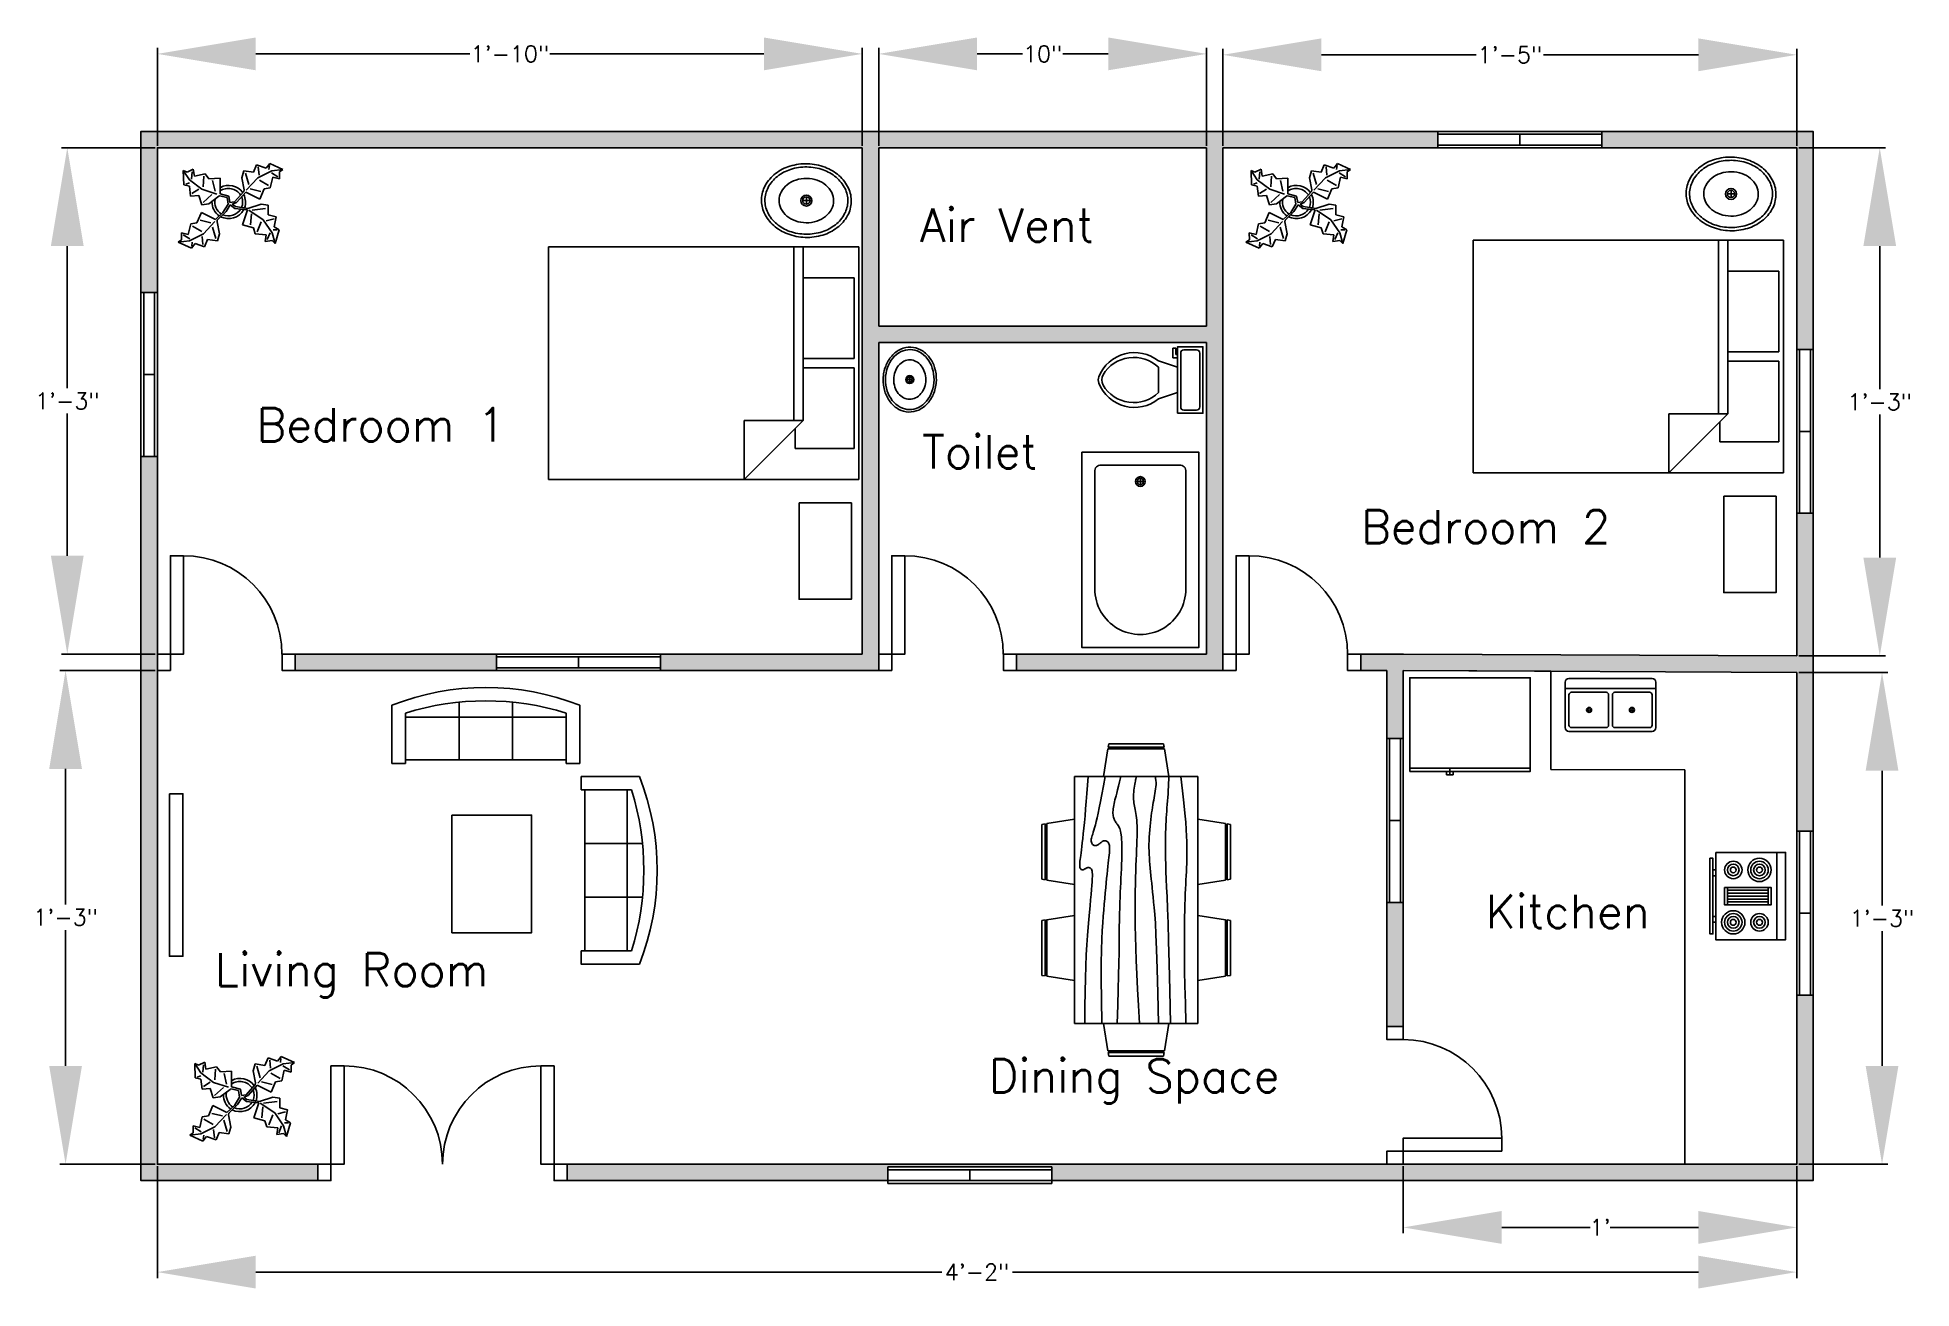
# Model space of a CAD drawing. Header units: inches. Extents: x 33.6 to 90.7, y 39.9 to 78.
import ezdxf

# ---------------------------------------------------------------- set-up
doc = ezdxf.new("R2010")
doc.units = ezdxf.units.IN
doc.header["$MEASUREMENT"] = 0
for name, color, linetype in [('Blocks', 4, 'Continuous'), ('Dim', 11, 'Continuous'), ('Door', 6, 'Continuous'), ('Hatches', 3, 'Continuous'), ('Text', 2, 'Continuous'), ('Window', 40, 'Continuous')]:
    doc.layers.add(name, color=color, linetype=linetype)
doc.styles.get("Standard").update_dxf_attribs({"font": 'simplex.shx'})
doc.dimstyles.get("Standard").update_dxf_attribs({"dimtxt": 0.5, "dimasz": 3, "dimexe": 0.18, "dimexo": 0.0625, "dimgap": 0.09, "dimtad": 0, "dimtih": 1, "dimtoh": 1, "dimdec": 0, "dimzin": 0, "dimdsep": 46, "dimlunit": 4, "dimtxsty": 'Standard', "dimcen": 0.09, "dimadec": 0, "dimazin": 0, "dimtfac": 1, "dimtdec": 0, "dimtofl": 0, "dimtmove": 0, "dimatfit": 3, "dimfxl": 1, "dimtolj": 1, "dimtzin": 0, "dimarcsym": 0})

# ---------------------------------------------------------------- blocks, each defined once
blk = doc.blocks.new('Door2')
at = {"layer": 'Door'}
for points in [[(-6.804, 3.5), (-7.204, 3.5), (-7.204, 0.5), (-6.804, 0.5)], [(-0.8, 3.5), (-0.4, 3.5), (-0.4, 0.5), (-0.8, 0.5)], [(-7.204, 0.5), (-7.604, 0.5), (-7.604, 0), (-7.204, 0)], [(-0.4, 0.5), (0, 0.5), (0, 0), (-0.4, 0)]]:
    blk.add_lwpolyline(points, close=True, dxfattribs=at)
for centre, start, end in [((-6.804, 0.5), 0, 90), ((-0.8, 0.5), 90, 180)]:
    blk.add_arc(centre, 3, start, end, dxfattribs=at)
blk = doc.blocks.new('Door1')
at = {"layer": 'Door'}
for points in [[(-0.8, 3.5), (-0.4, 3.5), (-0.4, 0.5), (-0.8, 0.5)], [(-4.202, 0.5), (-3.802, 0.5), (-3.802, 0), (-4.202, 0)], [(-0.4, 0.5), (0, 0.5), (0, 0), (-0.4, 0)]]:
    blk.add_lwpolyline(points, close=True, dxfattribs=at)
blk.add_arc((-0.8, 0.5), 3, 90, 180, dxfattribs=at)
blk = doc.blocks.new('Window1')
at = {"layer": 'Window'}
for p, q in [((-5, 0.5), (0, 0.5)), ((-5, 0), (-5, 0.5)), ((-5, 0.4167), (0, 0.4167)), ((0, 0.0833), (-5, 0.0833)), ((0, 0), (-5, 0)), ((-2.5, 0.4167), (-2.5, 0.0833)), ((0, 0.5), (0, 0))]:
    blk.add_line(p, q, dxfattribs=at)
blk = doc.blocks.new('Bath Tub - 26 x 60 in.')
for p, q in [((9, -17), (9, -19)), ((8, -18), (10, -18))]:
    blk.add_line(p, q)
blk.add_lwpolyline([(0, -36), (0, 0), (60, 0), (60, -36)], close=True)
for points in [[(6, -4), (42, -4)], [(4, -30), (4, -6)], [(42, -32), (6, -32)]]:
    blk.add_lwpolyline(points)
for radius in [1.5, 1]:
    blk.add_circle((9, -18), radius)
for centre, radius, start, end in [((5.75, -5.75), 1.77, 81.8699, 188.1301), ((42, -18), 14, 270, 90), ((5.75, -30.25), 1.77, 171.8699, 278.1301)]:
    blk.add_arc(centre, radius, start, end)
blk = doc.blocks.new('Sink - Oval top')
for p, q in [((-1, 0), (1, 0)), ((0, 1), (0, -1))]:
    blk.add_line(p, q)
at = {"linetype": 'Continuous'}
for points in [[(-12.23, 0.39, 0.117634), (-11.46, -3.36, 0.104469), (-8.88, -6.8, 0.090016), (-5.08, -9.07, 0.08192), (-0.32, -10.02, 0.08192), (4.49, -9.38, 0.090016), (8.42, -7.36, 0.104469), (11.22, -4.09, 0.117634), (12.23, -0.39, 0.117634), (11.46, 3.36, 0.104469), (8.88, 6.8, 0.090016), (5.08, 9.07, 0.08192), (0.32, 10.02, 0.08192), (-4.49, 9.38, 0.090016), (-8.42, 7.36, 0.104469), (-11.22, 4.09, 0.117634)], [(-11.29, 0.16, 0.118622), (-10.52, -3.25, 0.104678), (-8.07, -6.36, 0.089562), (-4.54, -8.37, 0.081185), (-0.13, -9.15, 0.081185), (4.3, -8.49, 0.089562), (7.89, -6.58, 0.104678), (10.42, -3.55, 0.118622), (11.29, -0.16, 0.118622), (10.52, 3.25, 0.104678), (8.07, 6.36, 0.089562), (4.54, 8.37, 0.081185), (0.13, 9.15, 0.081185), (-4.3, 8.49, 0.089562), (-7.89, 6.58, 0.104678), (-10.42, 3.55, 0.118622)], [(-7.42, 0.08, 0.118283), (-6.91, -2.17, 0.104607), (-5.29, -4.21, 0.089718), (-2.97, -5.53, 0.081436), (-0.07, -6.04, 0.081436), (2.84, -5.59, 0.089718), (5.2, -4.33, 0.104607), (6.86, -2.32, 0.118283), (7.42, -0.08, 0.118283), (6.91, 2.17, 0.104607), (5.29, 4.21, 0.089718), (2.97, 5.53, 0.081436), (0.07, 6.04, 0.081436), (-2.84, 5.59, 0.089718), (-5.2, 4.33, 0.104607), (-6.86, 2.32, 0.118283)]]:
    blk.add_lwpolyline(points, format="xyb", close=True, dxfattribs=at)
for radius in [1.5, 1]:
    blk.add_circle((0, 0), radius)
blk = doc.blocks.new('Dining Set - 36 x 72 in.')
at = {"linetype": 'Continuous'}
for p, q in [((-22, 27.5), (-22.1562, 26.50042)), ((-22, 27.5), (-6, 27.5)), ((-5.8437, 26.49966), (-6, 27.5)), ((6, 27.5), (5.8438, 26.50042)), ((6, 27.5), (22, 27.5)), ((22.1563, 26.49966), (22, 27.5)), ((-22.2343, 26.00059), (-23.4847, 17.99762)), ((-22.2304, 26), (-5.7608, 26)), ((-5.8416, 26.5), (-22.1534, 26.5)), ((-4.5152, 17.99762), (-5.7655, 25.99926)), ((5.7657, 26.00059), (4.5153, 17.99762)), ((5.7696, 26), (22.2392, 26)), ((22.1584, 26.5), (5.8466, 26.5)), ((23.4848, 17.99762), (22.2345, 25.99926)), ((36, 18), (-36, 18)), ((-36, 18), (-36, -18)), ((36, -18), (36, 18)), ((-45.5, 8), (-44.5004, 8.15617)), ((-45.5, 8), (-45.5, -8)), ((-44.5, -8.15843), (-44.5, 8.15338)), ((-44.0006, 8.23428), (-35.9976, 9.48474)), ((-44, 8.23041), (-44, -8.23915)), ((44.0006, 8.23428), (35.9976, 9.48474)), ((44, 8.23041), (44, -8.23915)), ((44.5, -8.15843), (44.5, 8.15338)), ((45.5, 8), (44.5005, 8.15617)), ((45.5, 8), (45.5, -8)), ((-44.4997, -8.15631), (-45.5, -8)), ((-35.9976, -9.48476), (-43.9993, -8.2345)), ((35.9976, -9.48476), (43.9993, -8.2345)), ((44.4997, -8.15631), (45.5, -8)), ((-36, -18), (36, -18)), ((-22.2343, -26.0006), (-23.4847, -17.99762)), ((-4.5152, -17.99762), (-5.7655, -25.99928)), ((5.7657, -26.0006), (4.5153, -17.99762)), ((23.4848, -17.99762), (22.2345, -25.99928)), ((-22.2304, -26), (-5.7608, -26)), ((-22, -27.5), (-22.1562, -26.50044)), ((-5.8416, -26.5), (-22.1534, -26.5)), ((-5.8437, -26.49967), (-6, -27.5)), ((5.7696, -26), (22.2392, -26)), ((6, -27.5), (5.8438, -26.50044)), ((22.1584, -26.5), (5.8466, -26.5)), ((22.1563, -26.49967), (22, -27.5)), ((-22, -27.5), (-6, -27.5)), ((6, -27.5), (22, -27.5))]:
    blk.add_line(p, q, dxfattribs=at)
for points in [[(-36, 15), (-31.1772, 14.97754), (-26.8079, 14.91406), (-22.8538, 14.81543), (-19.276, 14.6875), (-16.0362, 14.53613), (-13.0957, 14.36718), (-10.4159, 14.18652), (-7.9583, 14), (-5.6904, 13.81315), (-3.6035, 13.63021), (-1.6954, 13.45508), (0.0365, 13.29166), (1.5945, 13.14388), (2.9811, 13.01562), (4.1988, 12.9108), (5.25, 12.83333), (6.1393, 12.78613), (6.8802, 12.76823), (7.4883, 12.77767), (7.9792, 12.8125), (8.3685, 12.87077), (8.6719, 12.95052), (8.9049, 13.0498), (9.0833, 13.16666), (9.2205, 13.29899), (9.3216, 13.44401), (9.3895, 13.59879), (9.4271, 13.76041), (9.4373, 13.92594), (9.4232, 14.09245), (9.3875, 14.257), (9.3333, 14.41666), (9.2638, 14.56917), (9.1836, 14.71484), (9.0975, 14.85465), (9.0104, 14.98958), (8.9272, 15.1206), (8.8529, 15.2487), (8.7922, 15.37483), (8.75, 15.5), (8.7305, 15.62467), (8.7344, 15.74739), (8.7617, 15.86621), (8.8125, 15.97916), (8.8867, 16.08431), (8.9844, 16.17968), (9.1055, 16.26334), (9.25, 16.33333), (9.4189, 16.38802), (9.6172, 16.42708), (9.8506, 16.45052), (10.125, 16.45833), (10.4463, 16.45052), (10.8203, 16.42708), (11.2529, 16.38802), (11.75, 16.33333), (12.3184, 16.26318), (12.9694, 16.17838), (13.7151, 16.07991), (14.5677, 15.96875), (15.5395, 15.84586), (16.6426, 15.71224), (17.8893, 15.56884), (19.2917, 15.41666), (20.859, 15.25667), (22.5879, 15.08984), (24.4721, 14.91715), (26.5052, 14.73958), (28.6809, 14.5581), (30.9929, 14.3737), (33.4347, 14.18733), (36, 14)], [(-36, 10), (-28.9766, 10.14274), (-23.1725, 10.20442), (-18.4241, 10.19775), (-14.5677, 10.13541), (-11.4399, 10.03011), (-8.877, 9.89453), (-6.7154, 9.74137), (-4.7917, 9.58333), (-2.9698, 9.43082), (-1.2246, 9.28515), (0.4415, 9.14534), (2.026, 9.01041), (3.5266, 8.87939), (4.9408, 8.7513), (6.266, 8.62516), (7.5, 8.5), (8.6411, 8.37549), (9.6914, 8.2539), (10.6538, 8.13818), (11.5312, 8.03125), (12.3267, 7.93603), (13.043, 7.85547), (13.6831, 7.79248), (14.25, 7.75), (14.7471, 7.7303), (15.1797, 7.73307), (15.5537, 7.75732), (15.875, 7.80208), (16.1494, 7.86637), (16.3828, 7.94922), (16.5811, 8.04964), (16.75, 8.16666), (16.8944, 8.29915), (17.0143, 8.44531), (17.1089, 8.60319), (17.1771, 8.77083), (17.218, 8.94629), (17.2305, 9.1276), (17.2137, 9.31282), (17.1667, 9.5), (17.0895, 9.6875), (16.987, 9.875), (16.8649, 10.0625), (16.7292, 10.25), (16.5856, 10.4375), (16.4401, 10.625), (16.2985, 10.8125), (16.1667, 11), (16.05, 11.18733), (15.9518, 11.3737), (15.8752, 11.5581), (15.8229, 11.73958), (15.798, 11.91715), (15.8034, 12.08984), (15.842, 12.25667), (15.9167, 12.41666), (16.0295, 12.56836), (16.1784, 12.70833), (16.3605, 12.83268), (16.5729, 12.9375), (16.8127, 13.01888), (17.0768, 13.07291), (17.3625, 13.0957), (17.6667, 13.08333), (17.9894, 13.03312), (18.3418, 12.94726), (18.7382, 12.82918), (19.1927, 12.68229), (19.7195, 12.51001), (20.3327, 12.31575), (21.0465, 12.10294), (21.875, 11.875), (22.8357, 11.63354), (23.959, 11.37304), (25.2786, 11.08618), (26.8282, 10.76562), (28.6414, 10.40405), (30.752, 9.99414), (33.1936, 9.52856), (36, 9)], [(-36, 5.5), (-30.7157, 5.3348), (-26.069, 5.20963), (-21.9946, 5.11767), (-18.4271, 5.05208), (-15.3009, 5.00602), (-12.5508, 4.97265), (-10.1112, 4.94515), (-7.9167, 4.91666), (-5.909, 4.88167), (-4.0586, 4.83984), (-2.3429, 4.79215), (-0.7396, 4.73958), (0.7739, 4.6831), (2.22, 4.6237), (3.6213, 4.56233), (5, 4.5), (6.373, 4.43782), (7.7344, 4.3776), (9.0723, 4.32129), (10.375, 4.27083), (11.6309, 4.22819), (12.8281, 4.19531), (13.9551, 4.17415), (15, 4.16666), (15.954, 4.17448), (16.819, 4.19791), (17.6001, 4.23698), (18.3021, 4.29166), (18.9299, 4.36198), (19.4883, 4.44791), (19.9823, 4.54948), (20.4167, 4.66666), (20.7969, 4.79899), (21.1302, 4.94401), (21.4245, 5.09879), (21.6875, 5.26041), (21.9271, 5.42594), (22.1511, 5.59245), (22.3672, 5.757), (22.5834, 5.91666), (22.8065, 6.06868), (23.0404, 6.21093), (23.2879, 6.34147), (23.5521, 6.45833), (23.8358, 6.55957), (24.142, 6.64323), (24.4735, 6.70735), (24.8334, 6.75), (25.2235, 6.76969), (25.642, 6.76692), (26.0858, 6.74267), (26.5521, 6.69791), (27.0379, 6.63362), (27.5404, 6.55078), (28.0565, 6.45036), (28.5834, 6.33333), (29.1242, 6.19987), (29.7071, 6.04687), (30.3661, 5.87044), (31.1354, 5.66666), (32.0493, 5.43164), (33.142, 5.16146), (34.4475, 4.85221), (36, 4.5)], [(-36, -1), (-30.7915, -0.6591), (-26.0195, -0.38216), (-21.6519, -0.16284), (-17.6563, 0.00521), (-14.0005, 0.12833), (-10.6523, 0.21289), (-7.5796, 0.26522), (-4.75, 0.29166), (-2.134, 0.29793), (0.2878, 0.28711), (2.5317, 0.26163), (4.6146, 0.22396), (6.5529, 0.17651), (8.3633, 0.12174), (10.0623, 0.06209), (11.6667, 0), (13.1899, -0.06201), (14.6341, -0.1211), (15.9982, -0.17432), (17.2813, -0.21875), (18.4823, -0.25147), (19.6003, -0.26953), (20.6343, -0.27002), (21.5834, -0.25), (22.4481, -0.20768), (23.2357, -0.14584), (23.9549, -0.06836), (24.6146, 0.02083), (25.2235, 0.11784), (25.7904, 0.21875), (26.3241, 0.31966), (26.8334, 0.41666), (27.3265, 0.50618), (27.8099, 0.58593), (28.2894, 0.65397), (28.7709, 0.70833), (29.2601, 0.74707), (29.763, 0.76823), (30.2855, 0.76985), (30.8334, 0.75), (31.4088, 0.70784), (31.9994, 0.64713), (32.589, 0.57275), (33.1615, 0.48958), (33.7008, 0.4025), (34.1908, 0.3164), (34.6153, 0.23616), (34.9584, 0.16666), (35.2099, 0.11165), (35.3848, 0.07031), (35.504, 0.04069), (35.5886, 0.02083), (35.6594, 0.00879), (35.7377, 0.0026), (35.8442, 0.00032), (36, 0)], [(-36, -6.5), (-27.1843, -6.31267), (-20.084, -6.1263), (-14.469, -5.9419), (-10.1094, -5.76042), (-6.7752, -5.58285), (-4.2363, -5.41016), (-2.2629, -5.24333), (-0.625, -5.08334), (0.8708, -4.93099), (2.2715, -4.78646), (3.5872, -4.64974), (4.8281, -4.52084), (6.0046, -4.39974), (7.127, -4.28646), (8.2053, -4.18099), (9.25, -4.08334), (10.2705, -3.99382), (11.2734, -3.91407), (12.2647, -3.84603), (13.25, -3.79167), (14.2354, -3.75293), (15.2266, -3.73177), (16.2295, -3.73015), (17.25, -3.75), (18.2912, -3.79248), (19.3451, -3.85547), (20.4009, -3.93604), (21.4479, -4.03125), (22.4754, -4.13819), (23.4727, -4.25391), (24.4289, -4.37549), (25.3334, -4.5), (26.1785, -4.62492), (26.9694, -4.74935), (27.7145, -4.87281), (28.4219, -4.99479), (29.1, -5.11483), (29.7572, -5.23242), (30.4016, -5.34709), (31.0417, -5.45834), (31.6837, -5.56437), (32.3262, -5.65821), (32.9658, -5.73153), (33.599, -5.77604), (34.2224, -5.78345), (34.8327, -5.74545), (35.4264, -5.65373), (36, -5.5)], [(-36, -10), (-26.4022, -9.81299), (-18.4675, -9.62891), (-11.9839, -9.45069), (-6.7396, -9.28125), (-2.5226, -9.12354), (0.8789, -8.98047), (3.6769, -8.85498), (6.0833, -8.75), (8.2767, -8.66765), (10.3021, -8.60677), (12.1712, -8.56543), (13.8958, -8.54167), (15.4876, -8.53353), (16.9583, -8.53907), (18.3197, -8.55632), (19.5834, -8.58334), (20.7616, -8.61841), (21.8685, -8.66081), (22.9188, -8.71004), (23.9271, -8.76563), (24.9081, -8.82707), (25.8763, -8.89388), (26.8465, -8.96558), (27.8334, -9.04167), (28.8474, -9.12118), (29.8828, -9.20117), (30.93, -9.27824), (31.9792, -9.34896), (33.0205, -9.40991), (34.0443, -9.45768), (35.0407, -9.48885), (36, -9.5)], [(-36, -14.5), (-30.0881, -14.33513), (-25.0332, -14.21224), (-20.7312, -14.12647), (-17.0781, -14.07292), (-13.97, -14.04671), (-11.3027, -14.04297), (-8.9724, -14.05681), (-6.875, -14.08334), (-4.9224, -14.11833), (-3.0905, -14.16016), (-1.3709, -14.20785), (0.2448, -14.26042), (1.7647, -14.3169), (3.1973, -14.3763), (4.5507, -14.43767), (5.8333, -14.5), (7.0554, -14.5621), (8.235, -14.62175), (9.3922, -14.67652), (10.5469, -14.72396), (11.7192, -14.76164), (12.929, -14.78711), (14.1965, -14.79794), (15.5417, -14.79167), (16.9933, -14.76424), (18.6152, -14.70508), (20.4804, -14.60197), (22.6615, -14.44271), (25.2312, -14.21509), (28.2624, -13.9069), (31.8277, -13.50594), (36, -13)]]:
    blk.add_lwpolyline(points, dxfattribs=at)
blk = doc.blocks.new('Plant - Rubber or Philodendron')
at = {"linetype": 'Continuous'}
for p, q in [((8.8871, 10.7908), (9.9809, 13.4933)), ((9.9809, 13.4933), (13.3837, 12.301)), ((13.3837, 12.301), (14.68, 13.9039)), ((14.68, 13.9039), (19.3848, 11.8146)), ((-16.2005, 11.4774), (-13.9899, 8.1064)), ((-16.2005, 11.4774), (-14.8639, 10.7964)), ((-16.0159, 6.3329), (-16.2005, 11.4774)), ((-15.3434, 6.5514), (-13.9984, 6.9884)), ((-14.8639, 10.7964), (-12.6195, 11.8975)), ((-13.9899, 8.1064), (-9.5434, 4.7185)), ((-13.3174, 8.325), (-13.0735, 11.0065)), ((-12.6195, 11.8975), (-12.1909, 9.4345)), ((-12.1909, 9.4345), (-8.3829, 10.3)), ((-8.8369, 9.409), (-9.0894, 5.6095)), ((-8.3829, 10.3), (-7.0549, 8.501)), ((-7.0549, 8.501), (-3.0284, 8.6941)), ((-4.8529, 4.012), (-5.7184, 7.82)), ((-3.0284, 8.6941), (-3.0709, 3.1041)), ((4.6914, 8.8812), (5.3859, 11.2828)), ((4.6914, 8.8812), (5.5014, 4.4831)), ((5.3859, 11.2828), (8.8871, 10.7908)), ((5.9878, 10.4842), (7.1971, 6.3869)), ((10.3916, 8.7942), (6.2847, 4.4028)), ((15.3859, 11.3055), (10.3916, 8.7942)), ((10.5828, 12.6946), (10.8893, 9.7953)), ((14.2977, 6.1031), (10.9934, 7.9956)), ((14.5816, 13.2037), (14.3848, 11.8033)), ((15.7909, 9.1065), (14.8995, 5.3044)), ((15.2875, 10.6053), (17.5907, 9.2105)), ((19.3848, 11.8146), (15.3859, 11.3055)), ((18.1925, 8.4119), (15.7909, 9.1065)), ((19.3848, 11.8146), (18.1868, 10.9119)), ((18.1868, 10.9119), (18.1925, 8.4119)), ((-14.0069, 5.8704), (-16.0159, 6.3329)), ((-13.5868, 2.2894), (-14.0069, 5.8704)), ((-10.6784, 2.491), (-13.5868, 2.2894)), ((-13.1329, 3.1804), (-10.6614, 4.727)), ((-9.5858, -0.8715), (-10.6784, 2.491)), ((-9.5434, 4.7185), (-4.1917, 2.9888)), ((-9.1318, 0.0195), (-5.9793, 2.9025)), ((-7.1228, -0.443), (-3.5248, 2.2131)), ((-3.5248, 2.2131), (-3.3011, 2.4355)), ((-3.3011, 2.4355), (-0.5306, 1.7947)), ((-3.0709, 3.1041), (0.0797, 2.3163)), ((-0.5306, 1.7947), (-0.2255, -0.5527)), ((-0.5306, 1.7947), (-0.5306, 1.7947)), ((0.0797, 2.3163), (0.4866, -0.031)), ((0.4866, -0.031), (2.1141, 0.2298)), ((2.1141, 0.2298), (5.4346, 3.9146)), ((6.1032, 3.6844), (2.8262, -0.031)), ((5.4346, 3.9146), (5.5014, 4.4831)), ((11.1089, 1.1958), (6.1032, 3.6844)), ((7.7005, 4.8881), (11.5025, 3.9967)), ((12.7005, 4.8994), (11.1089, 1.1958)), ((14.8995, 5.3044), (12.7005, 4.8994)), ((-11.3237, -7.2629), (-9.7321, -3.5593)), ((-6.3237, -7.2516), (-10.1257, -6.3602)), ((-9.7321, -3.5593), (-4.7264, -6.0479)), ((-7.1228, -0.443), (-9.5858, -0.8715)), ((-2.019, -3.6148), (-4.7264, -6.0479)), ((-4.1246, -6.8466), (-4.0579, -6.2781)), ((-4.0579, -6.2781), (-0.9375, -3.1608)), ((-2.019, -3.6148), (-0.2255, -0.5527)), ((-0.9375, -3.1608), (0.5883, -0.8135)), ((0.5883, -0.8135), (2.2447, -2.0916)), ((2.8262, -0.031), (1.3003, -0.5527)), ((1.3003, -0.5527), (2.4193, -1.4655)), ((2.2447, -2.0916), (6.7108, -2.6626)), ((2.4193, -1.4655), (6.895, -2.1175)), ((4.943, -7.9659), (6.7108, -2.6626)), ((11.6605, -0.5413), (6.895, -2.1175)), ((12.3677, -6.1981), (7.219, -2.6772)), ((8.125, -4.0768), (7.7715, -7.9659)), ((8.3544, -2.7453), (13.1973, -2.1704)), ((11.6605, -0.5413), (14.1354, -0.8948)), ((15.5496, -10.7943), (12.3677, -6.1981)), ((16.2567, -5.8446), (13.4283, -6.5517)), ((14.1354, -0.8948), (14.1354, -4.4304)), ((14.1354, -4.4304), (16.9638, -5.1375)), ((16.9638, -5.1375), (16.2567, -8.673)), ((-18.008, -14.1781), (-16.8101, -13.2754)), ((-16.8157, -10.7754), (-14.4141, -11.4699)), ((-16.8101, -13.2754), (-16.8157, -10.7754)), ((-13.9107, -12.9688), (-16.2139, -11.574)), ((-14.4141, -11.4699), (-13.5228, -7.6679)), ((-14.0091, -13.669), (-9.0148, -11.1577)), ((-13.5228, -7.6679), (-11.3237, -7.2629)), ((-12.921, -8.4665), (-9.6166, -10.359)), ((-9.206, -15.0581), (-9.5126, -12.1588)), ((-9.0148, -11.1577), (-4.9047, -6.8122)), ((-7.5103, -13.1543), (-8.6042, -15.8568)), ((-4.0092, -13.6463), (-7.5103, -13.1543)), ((-4.611, -12.8477), (-5.8203, -8.7504)), ((-3.3146, -11.2447), (-4.1246, -6.8466)), ((-3.3146, -11.2447), (-4.0092, -13.6463)), ((8.8321, -9.0266), (4.943, -7.9659)), ((9.5392, -11.1479), (8.8321, -9.0266)), ((13.4283, -11.5015), (9.5392, -11.1479)), ((10.2463, -10.4408), (11.6605, -6.9053)), ((13.0748, -13.9763), (13.4283, -11.5015)), ((14.8425, -10.7943), (13.7819, -13.2692)), ((16.6103, -14.6834), (15.5496, -10.7943)), ((17.3174, -9.7337), (15.9032, -9.7337)), ((16.2567, -8.673), (18.0245, -9.7337)), ((18.0245, -9.7337), (16.6103, -14.6834)), ((-18.008, -14.1781), (-14.0091, -13.669)), ((-13.3032, -16.2674), (-18.008, -14.1781)), ((-12.0069, -14.6645), (-13.3032, -16.2674)), ((-13.2048, -15.5672), (-13.008, -14.1668)), ((-8.6042, -15.8568), (-12.0069, -14.6645)), ((15.5496, -13.6228), (13.0748, -13.9763)), ((16.6103, -14.6834), (15.5496, -13.6228))]:
    blk.add_line(p, q, dxfattribs=at)
for centre, radius, start, end in [((0.0308, 0.1664), 6, 178.6147, 235.1169), ((0.0308, 0.1664), 5, 168.1647, 238.6725), ((0, 0), 6.1275, 34.37569, 120.1028), ((-0.0601, -0.2075), 5.2461, 33.82192, 124.9414), ((-0.2664, 0.1682), 5.2775, 338.4094, 20.03007), ((-0.098, 0.1364), 6.1288, 341.2017, 26.09184), ((-0.0234, 0.3825), 6.1492, 242.5812, 331.2714), ((-0.1102, 0.4886), 5.2883, 247.3711, 327.472)]:
    blk.add_arc(centre, radius, start, end, dxfattribs=at)
blk = doc.blocks.new('Sofa - Roundback 7 ft.')
at = {"linetype": 'Continuous'}
for p, q in [((-12.00002, -32.4421), (-12.00003, -6.5971)), ((11.99997, -32.4421), (11.99998, -6.5971)), ((-36.000027, -34), (-36.000027, -11.4696)), ((-35.999844, -13.3819), (35.9998, -13.3819)), ((35.99998, -34), (35.99998, -11.4696)), ((-36.000027, -32.4421), (35.99998, -32.4421))]:
    blk.add_line(p, q, dxfattribs=at)
for points in [[(-36.000027, -34), (-42.000027, -34), (-42.000027, -8)], [(41.99998, -8), (41.99998, -34), (35.99998, -34)]]:
    blk.add_lwpolyline(points, dxfattribs=at)
for centre, radius, start, end in [((0, -114.25), 114.25, 68.43141, 111.5686), ((-0.00001, -127.1968), 121.1968, 72.72033, 107.2797)]:
    blk.add_arc(centre, radius, start, end, dxfattribs=at)
blk = doc.blocks.new('Range-Oven - 30 in top')
for p, q in [((0, -3), (30, -3)), ((12, -6), (18, -6)), ((13, -20), (13, -6)), ((14, -6), (14, -20)), ((15, -20), (15, -6)), ((16, -6), (16, -20)), ((17, -20), (17, -6)), ((6, -24), (6, -25)), ((8, -25), (8, -24)), ((18, -20), (12, -20)), ((22, -25), (22, -24)), ((24, -24), (24, -25))]:
    blk.add_line(p, q)
for points in [[(0, -24), (0, 0), (30, 0), (30, -24)], [(12, -21), (12, -5), (18, -5), (18, -21)], [(2, -26), (2, -25), (28, -25), (28, -26)]]:
    blk.add_lwpolyline(points, close=True)
for centre, radius in [((6, -9), 4), ((6, -9), 3), ((24, -9), 3), ((6, -9), 2), ((6, -9), 1), ((24, -9), 2), ((24, -9), 1), ((6, -18), 3), ((6, -18), 2), ((6, -18), 1), ((24, -18), 4), ((24, -18), 3), ((24, -18), 2), ((24, -18), 1)]:
    blk.add_circle(centre, radius)
blk = doc.blocks.new('Bed - Queen')
at = {"linetype": 'Continuous'}
for p, q in [((0, -80.00003), (0, 0)), ((0, 0), (59.99999, 0)), ((59.99999, 0), (59.99999, -80.00003)), ((7.99999, -1.2), (28.79998, -1.2)), ((7.99999, -14.4), (7.99999, -1.2)), ((28.79998, -1.2), (28.79998, -14.4)), ((31.19999, -1.2), (51.99999, -1.2)), ((31.19999, -14.4), (31.19999, -1.2)), ((51.99999, -1.2), (51.99999, -16.4)), ((0, -14.4), (44.8, -14.4)), ((59.99999, -29.6), (44.8, -14.4)), ((44.8, -14.4), (44.8, -29.6)), ((44.8, -16.8), (0, -16.8)), ((51.99999, -16.4), (46.79936, -16.4)), ((44.8, -29.6), (59.99999, -29.6)), ((59.99999, -80.00003), (0, -80.00003))]:
    blk.add_line(p, q, dxfattribs=at)
blk = doc.blocks.new('Toilet - top')
for p, q in [((9.5, -6), (9.5, -2)), ((-10, -8.5), (-8, -8.5)), ((-10, -9.5), (-10, -8.5)), ((-7, -9.5), (-10, -9.5)), ((-8, -8.5), (-8, -8)), ((-7, -8), (-7, -9.5)), ((-4, -8), (-6, -14)), ((4, -8), (6, -14)), ((4, -14), (-4, -14))]:
    blk.add_line(p, q)
blk.add_lwpolyline([(10.5, -8), (10.5, 0), (-10.5, 0), (-10.5, -8)], close=True)
for points in [[(-9.5, -2), (-9.5, -6)], [(8.5, -1), (-8.5, -1)], [(-8.5, -7), (8.5, -7)]]:
    blk.add_lwpolyline(points)
for centre, radius, start, end in [((-8.62, -1.88), 0.884, 81.8699, 188.1301), ((8.62, -1.88), 0.884, 351.8699, 98.1301), ((-8.62, -6.12), 0.884, 171.8699, 278.1301), ((8.62, -6.12), 0.884, 261.8699, 8.1301), ((3.52, -21.58), 12.17, 141.46911, 247.97143), ((4.2, -21.82), 11.33, 136.36773, 238.94682), ((-3.52, -21.58), 12.17, 292.02843, 38.53071), ((-4.2, -21.82), 11.33, 301.05301, 43.63209), ((0, -27.88), 4, 245.73182, 294.26817), ((0, -29), 4, 254.86053, 285.13947)]:
    blk.add_arc(centre, radius, start, end)
blk = doc.blocks.new('Sink-double - 36 in top')
for p, q in [((-18, -4), (18, -4)), ((-0.75, -18.5), (-0.75, -6.5)), ((0.75, -6.5), (0.75, -18.5))]:
    blk.add_line(p, q)
for points in [[(-16.5, 0), (16.5, 0)], [(-18, -19.5), (-18, -1.5)], [(-16.5, -18.5), (-16.5, -6.5)], [(-15.5, -5.5), (-1.75, -5.5)], [(1.75, -5.5), (15.5, -5.5)], [(16.5, -6.5), (16.5, -18.5)], [(18, -1.5), (18, -19.5)], [(16.5, -21), (-16.5, -21)], [(-1.75, -19.5), (-15.5, -19.5)], [(15.5, -19.5), (1.75, -19.5)]]:
    blk.add_lwpolyline(points)
for centre, radius in [((-8.5, -12.5), 1), ((-8.5, -12.5), 0.5), ((8.5, -12.5), 1), ((8.5, -12.5), 0.5)]:
    blk.add_circle(centre, radius)
for centre, radius, start, end in [((-16.5, -1.5), 1.5, 90, 180), ((16.5, -1.5), 1.5, 0, 90), ((-15.5, -6.5), 1, 90, 180), ((-1.75, -6.5), 1, 0, 90), ((1.75, -6.5), 1, 90, 180), ((15.5, -6.5), 1, 0, 90), ((-16.5, -19.5), 1.5, 180, 270), ((-15.5, -18.5), 1, 180, 270), ((-1.75, -18.5), 1, 270, 0), ((1.75, -18.5), 1, 180, 270), ((15.5, -18.5), 1, 270, 0), ((16.5, -19.5), 1.5, 270, 0)]:
    blk.add_arc(centre, radius, start, end)
blk = doc.blocks.new('Refrigerator-2 door - 36 in top')
for p, q in [((0, -26.999999), (36, -26.999999)), ((12, -26.999999), (12, -28.999999)), ((11, -27.999999), (11, -28.999999)), ((11, -28.999999), (13, -28.999999)), ((13, -28.999999), (13, -27.999999))]:
    blk.add_line(p, q)
blk.add_lwpolyline([(0, -27.999999), (0, 0), (36, 0), (36, -27.999999)], close=True)
blk = doc.blocks.new('*U29')
at = {"layer": 'Blocks', "xscale": 0.1020682158332392, "yscale": 0.1020682158332392, "zscale": 0.1020682158332392}
blk.add_blockref('Refrigerator-2 door - 36 in top', (-1.837, 1.48), dxfattribs=at)
blk = doc.blocks.new('*U30')
at = {"layer": 'Blocks', "color": 0, "linetype": 'ByBlock', "lineweight": -2, "transparency": 16777216}
blk.add_blockref('*U29', (0, 0), dxfattribs=at)
blk = doc.blocks.new('*D31')
at = {"layer": 'Defpoints', "color": 0, "transparency": 16777216}
for p in [(37.212, 74.645), (34.465, 59.203), (37.212, 59.203)]:
    blk.add_point(p, dxfattribs=at)
at = {"layer": 'Dim', "color": 0, "lineweight": -2, "transparency": 16777216}
for p, q in [((37.149, 74.645), (34.285, 74.645)), ((34.465, 71.645), (34.465, 67.312)), ((34.465, 62.203), (34.465, 66.536)), ((37.149, 59.203), (34.285, 59.203))]:
    blk.add_line(p, q, dxfattribs=at)
at = {"layer": 'Dim', "color": 0, "transparency": 16777216}
for points in [[(33.965, 71.645), (34.965, 71.645), (34.465, 74.645)], [(33.965, 62.203), (34.965, 62.203), (34.465, 59.203)]]:
    blk.add_solid(points, dxfattribs=at)
at = {"layer": 'Dim', "color": 0, "transparency": 16777216, "insert": (34.465, 66.924), "char_height": 0.5, "attachment_point": 5}
blk.add_mtext('\\A1;1\'-3"', dxfattribs=at)
blk = doc.blocks.new('*D32')
at = {"layer": 'Defpoints', "color": 0, "transparency": 16777216}
for p in [(58.712, 77.508), (37.212, 74.645), (58.712, 74.645)]:
    blk.add_point(p, dxfattribs=at)
at = {"layer": 'Dim', "color": 0, "lineweight": -2, "transparency": 16777216}
for p, q in [((37.212, 74.707), (37.212, 77.688)), ((40.212, 77.508), (46.741, 77.508)), ((55.712, 77.508), (49.183, 77.508)), ((58.712, 74.707), (58.712, 77.688))]:
    blk.add_line(p, q, dxfattribs=at)
at = {"layer": 'Dim', "color": 0, "transparency": 16777216}
for points in [[(40.212, 78.008), (40.212, 77.008), (37.212, 77.508)], [(55.712, 78.008), (55.712, 77.008), (58.712, 77.508)]]:
    blk.add_solid(points, dxfattribs=at)
at = {"layer": 'Dim', "color": 0, "transparency": 16777216, "insert": (47.962, 77.508), "char_height": 0.5, "attachment_point": 5}
blk.add_mtext('\\A1;1\'-10"', dxfattribs=at)
blk = doc.blocks.new('*D33')
at = {"layer": 'Defpoints', "color": 0, "transparency": 16777216}
for p in [(69.212, 77.508), (59.212, 74.645), (69.212, 74.645)]:
    blk.add_point(p, dxfattribs=at)
at = {"layer": 'Dim', "color": 0, "lineweight": -2, "transparency": 16777216}
for p, q in [((59.212, 74.707), (59.212, 77.688)), ((62.212, 77.508), (63.598, 77.508)), ((66.212, 77.508), (64.826, 77.508)), ((69.212, 74.707), (69.212, 77.688))]:
    blk.add_line(p, q, dxfattribs=at)
at = {"layer": 'Dim', "color": 0, "transparency": 16777216}
for points in [[(62.212, 78.008), (62.212, 77.008), (59.212, 77.508)], [(66.212, 78.008), (66.212, 77.008), (69.212, 77.508)]]:
    blk.add_solid(points, dxfattribs=at)
at = {"layer": 'Dim', "color": 0, "transparency": 16777216, "insert": (64.212, 77.508), "char_height": 0.5, "attachment_point": 5}
blk.add_mtext('\\A1;10"', dxfattribs=at)
blk = doc.blocks.new('*D34')
at = {"layer": 'Defpoints', "color": 0, "transparency": 16777216}
for p in [(87.212, 77.48), (69.712, 74.645), (87.212, 74.645)]:
    blk.add_point(p, dxfattribs=at)
at = {"layer": 'Dim', "color": 0, "lineweight": -2, "transparency": 16777216}
for p, q in [((69.712, 74.707), (69.712, 77.66)), ((72.712, 77.48), (77.431, 77.48)), ((84.212, 77.48), (79.492, 77.48)), ((87.212, 74.707), (87.212, 77.66))]:
    blk.add_line(p, q, dxfattribs=at)
at = {"layer": 'Dim', "color": 0, "transparency": 16777216}
for points in [[(72.712, 77.98), (72.712, 76.98), (69.712, 77.48)], [(84.212, 77.98), (84.212, 76.98), (87.212, 77.48)]]:
    blk.add_solid(points, dxfattribs=at)
at = {"layer": 'Dim', "color": 0, "transparency": 16777216, "insert": (78.462, 77.48), "char_height": 0.5, "attachment_point": 5}
blk.add_mtext('\\A1;1\'-5"', dxfattribs=at)
blk = doc.blocks.new('*D35')
at = {"layer": 'Defpoints', "color": 0, "transparency": 16777216}
for p in [(87.212, 74.645), (87.212, 59.145), (89.743, 59.145)]:
    blk.add_point(p, dxfattribs=at)
at = {"layer": 'Dim', "color": 0, "lineweight": -2, "transparency": 16777216}
for p, q in [((87.274, 74.645), (89.923, 74.645)), ((89.743, 71.645), (89.743, 67.283)), ((89.743, 62.145), (89.743, 66.507)), ((87.274, 59.145), (89.923, 59.145))]:
    blk.add_line(p, q, dxfattribs=at)
at = {"layer": 'Dim', "color": 0, "transparency": 16777216}
for points in [[(89.243, 71.645), (90.243, 71.645), (89.743, 74.645)], [(89.243, 62.145), (90.243, 62.145), (89.743, 59.145)]]:
    blk.add_solid(points, dxfattribs=at)
at = {"layer": 'Dim', "color": 0, "transparency": 16777216, "insert": (89.743, 66.895), "char_height": 0.5, "attachment_point": 5}
blk.add_mtext('\\A1;1\'-3"', dxfattribs=at)
blk = doc.blocks.new('*D36')
at = {"layer": 'Defpoints', "color": 0, "transparency": 16777216}
for p in [(87.212, 58.645), (87.212, 43.645), (89.812, 43.645)]:
    blk.add_point(p, dxfattribs=at)
at = {"layer": 'Dim', "color": 0, "lineweight": -2, "transparency": 16777216}
for p, q in [((87.274, 58.645), (89.992, 58.645)), ((89.812, 55.645), (89.812, 51.533)), ((89.812, 46.645), (89.812, 50.757)), ((87.274, 43.645), (89.992, 43.645))]:
    blk.add_line(p, q, dxfattribs=at)
at = {"layer": 'Dim', "color": 0, "transparency": 16777216}
for points in [[(89.312, 55.645), (90.312, 55.645), (89.812, 58.645)], [(89.312, 46.645), (90.312, 46.645), (89.812, 43.645)]]:
    blk.add_solid(points, dxfattribs=at)
at = {"layer": 'Dim', "color": 0, "transparency": 16777216, "insert": (89.812, 51.145), "char_height": 0.5, "attachment_point": 5}
blk.add_mtext('\\A1;1\'-3"', dxfattribs=at)
blk = doc.blocks.new('*D37')
at = {"layer": 'Defpoints', "color": 0, "transparency": 16777216}
for p in [(37.212, 43.645), (87.212, 43.645), (87.212, 40.355)]:
    blk.add_point(p, dxfattribs=at)
at = {"layer": 'Dim', "color": 0, "lineweight": -2, "transparency": 16777216}
for p, q in [((37.212, 43.582), (37.212, 40.175)), ((87.212, 43.582), (87.212, 40.175)), ((40.212, 40.355), (61.134, 40.355)), ((84.212, 40.355), (63.29, 40.355))]:
    blk.add_line(p, q, dxfattribs=at)
at = {"layer": 'Dim', "color": 0, "transparency": 16777216}
for points in [[(40.212, 40.855), (40.212, 39.855), (37.212, 40.355)], [(84.212, 40.855), (84.212, 39.855), (87.212, 40.355)]]:
    blk.add_solid(points, dxfattribs=at)
at = {"layer": 'Dim', "color": 0, "transparency": 16777216, "insert": (62.212, 40.355), "char_height": 0.5, "attachment_point": 5}
blk.add_mtext('\\A1;4\'-2"', dxfattribs=at)
blk = doc.blocks.new('*D38')
at = {"layer": 'Defpoints', "color": 0, "transparency": 16777216}
for p in [(37.212, 58.703), (34.413, 43.645), (37.212, 43.645)]:
    blk.add_point(p, dxfattribs=at)
at = {"layer": 'Dim', "color": 0, "lineweight": -2, "transparency": 16777216}
for p, q in [((37.149, 58.703), (34.233, 58.703)), ((34.413, 55.703), (34.413, 51.562)), ((34.413, 46.645), (34.413, 50.786)), ((37.149, 43.645), (34.233, 43.645))]:
    blk.add_line(p, q, dxfattribs=at)
at = {"layer": 'Dim', "color": 0, "transparency": 16777216}
for points in [[(33.913, 55.703), (34.913, 55.703), (34.413, 58.703)], [(33.913, 46.645), (34.913, 46.645), (34.413, 43.645)]]:
    blk.add_solid(points, dxfattribs=at)
at = {"layer": 'Dim', "color": 0, "transparency": 16777216, "insert": (34.413, 51.174), "char_height": 0.5, "attachment_point": 5}
blk.add_mtext('\\A1;1\'-3"', dxfattribs=at)
blk = doc.blocks.new('*D39')
at = {"layer": 'Defpoints', "color": 0, "transparency": 16777216}
for p in [(75.212, 43.645), (87.212, 43.645), (75.212, 41.718)]:
    blk.add_point(p, dxfattribs=at)
at = {"layer": 'Dim', "color": 0, "lineweight": -2, "transparency": 16777216}
for p, q in [((75.212, 43.582), (75.212, 41.538)), ((87.212, 43.582), (87.212, 41.538)), ((78.212, 41.718), (80.907, 41.718)), ((84.212, 41.718), (81.516, 41.718))]:
    blk.add_line(p, q, dxfattribs=at)
at = {"layer": 'Dim', "color": 0, "transparency": 16777216}
for points in [[(78.212, 42.218), (78.212, 41.218), (75.212, 41.718)], [(84.212, 42.218), (84.212, 41.218), (87.212, 41.718)]]:
    blk.add_solid(points, dxfattribs=at)
at = {"layer": 'Dim', "color": 0, "transparency": 16777216, "insert": (81.212, 41.718), "char_height": 0.5, "attachment_point": 5}
blk.add_mtext("\\A1;1'", dxfattribs=at)

msp = doc.modelspace()

# ---------------------------------------------------------------- hatches: boundary and pattern name
at = {"layer": 'Hatches'}
h = msp.add_hatch(color=256, dxfattribs=at)
h.dxf.hatch_style = 1
h.paths.add_polyline_path([(76.263, 75.145), (36.712, 75.145), (36.712, 70.228), (37.212, 70.228), (37.212, 74.645), (58.712, 74.645), (58.712, 59.203), (52.56, 59.203), (52.56, 58.703), (59.212, 58.703), (59.212, 59.203), (59.212, 68.703), (69.212, 68.703), (69.212, 59.203), (63.414, 59.203), (63.414, 58.703), (69.212, 58.703), (69.712, 58.703), (69.712, 59.203), (69.712, 74.645), (76.263, 74.645)])
h.paths.add_polyline_path([(59.212, 74.645), (69.212, 74.645), (69.212, 69.203), (59.212, 69.203)], flags=16)
h.paths.add_polyline_path([(37.212, 65.228), (36.712, 65.228), (36.712, 43.145), (42.107, 43.145), (42.107, 43.645), (37.212, 43.645), (37.212, 58.703), (37.212, 59.203)])
h.paths.add_polyline_path([(87.712, 75.145), (81.263, 75.145), (81.263, 74.645), (87.212, 74.645), (87.212, 68.496), (87.712, 68.496)])
h.paths.add_polyline_path([(87.712, 63.496), (87.212, 63.496), (87.212, 59.145), (75.213, 59.203), (73.914, 59.203), (73.914, 58.703), (74.712, 58.703), (74.712, 56.629), (75.212, 56.629), (75.212, 58.703), (79.712, 58.681), (87.212, 58.645), (87.212, 53.802), (87.712, 53.802)])
h.paths.add_polyline_path([(87.712, 48.802), (87.212, 48.802), (87.212, 43.645), (75.212, 43.645), (74.712, 43.645), (49.711, 43.645), (49.711, 43.145), (59.494, 43.145), (59.494, 43.562), (64.494, 43.562), (64.494, 43.145), (87.712, 43.145)])
h = msp.add_hatch(color=256, dxfattribs=at)
h.dxf.hatch_style = 1
h.paths.add_polyline_path([(47.56, 59.203), (41.414, 59.203), (41.414, 58.703), (47.56, 58.703)])
h.paths.add_polyline_path([(75.212, 51.629), (74.712, 51.629), (74.712, 47.847), (75.212, 47.847)])

# ---------------------------------------------------------------- linework, layer by layer
for p, q in [((58.712, 59.203), (58.712, 74.645)), ((59.212, 69.203), (59.212, 74.645)), ((69.212, 69.203), (69.212, 74.645)), ((69.712, 59.203), (69.712, 74.645)), ((69.212, 69.203), (59.212, 69.203)), ((59.212, 59.203), (59.212, 68.703)), ((69.212, 68.703), (59.212, 68.703)), ((69.212, 59.203), (69.212, 68.703)), ((38.012, 59.203), (37.212, 59.203)), ((58.712, 59.203), (41.012, 59.203)), ((60.012, 59.203), (59.212, 59.203)), ((69.212, 59.203), (63.012, 59.203)), ((70.512, 59.203), (69.712, 59.203)), ((75.212, 59.203), (73.545, 59.203)), ((87.214, 59.145), (75.214, 59.203)), ((37.612, 58.703), (37.212, 58.703)), ((59.212, 58.703), (41.014, 58.703)), ((59.612, 58.703), (59.212, 58.703)), ((69.212, 58.703), (63.014, 58.703)), ((70.112, 58.703), (69.212, 58.703)), ((74.712, 58.703), (73.547, 58.703)), ((74.712, 58.703), (74.712, 47.447)), ((87.212, 58.645), (75.212, 58.703)), ((75.212, 58.703), (75.212, 47.445)), ((75.212, 58.703), (75.212, 58.703)), ((74.712, 44.045), (74.712, 43.645)), ((75.212, 44.445), (75.212, 43.645))]:
    msp.add_line(p, q)
for points in [[(42.507, 43.145), (36.712, 43.145), (36.712, 75.145), (87.712, 75.145), (87.712, 43.145), (49.311, 43.145)], [(37.212, 59.203), (37.212, 74.645), (58.712, 74.645)], [(59.212, 74.645), (69.212, 74.645)], [(69.712, 74.645), (87.212, 74.645), (87.212, 59.145)], [(42.907, 43.645), (37.212, 43.645), (37.212, 58.703)], [(87.212, 58.645), (87.212, 43.645), (75.212, 43.645)], [(45.911, 43.645), (45.907, 43.645)], [(74.712, 43.645), (48.911, 43.645)]]:
    msp.add_lwpolyline(points)
at = {"layer": 'Blocks'}
for p, q in [((75.212, 58.703), (79.712, 58.681)), ((79.712, 58.681), (79.712, 55.681)), ((79.712, 55.681), (83.793, 55.67)), ((83.793, 55.67), (83.793, 43.645))]:
    msp.add_line(p, q, dxfattribs=at)
for points in [[(84.986, 64.017), (86.58, 64.017), (86.58, 61.079), (84.986, 61.079)], [(56.785, 63.813), (58.379, 63.813), (58.379, 60.875), (56.785, 60.875)], [(37.582, 54.945), (37.993, 54.945), (37.993, 49.989), (37.582, 49.989)], [(46.196, 54.295), (48.623, 54.295), (48.623, 50.707), (46.196, 50.707)]]:
    msp.add_lwpolyline(points, close=True, dxfattribs=at)

# ---------------------------------------------------------------- block references
for name, p, xscale, yscale, zscale in [('Sink - Oval top', (85.207, 73.237), 0.1120283726017782, 0.1120283726017782, 0.1120283726017782), ('Plant - Rubber or Philodendron', (39.386, 72.975), 0.0853468491203629, 0.0853468491203629, 0.0853468491203629), ('Sink - Oval top', (57.006, 73.034), 0.1120283726017782, 0.1120283726017782, 0.1120283726017782), ('Plant - Rubber or Philodendron', (71.951, 72.975), 0.0853468491203629, 0.0853468491203629, 0.0853468491203629), ('Sofa - Roundback 7 ft.', (47.23, 58.187), 0.06814742313847688, 0.06814742313847688, 0.06814742313847688), ('Sink-double - 36 in top', (81.532, 58.46), 0.0768406843194053, 0.0768406843194053, 0.0768406843194053), ('Plant - Rubber or Philodendron', (39.736, 45.74), 0.0853468491203629, 0.0853468491203629, 0.0853468491203629)]:
    msp.add_blockref(name, p, dxfattribs=dict(at, xscale=xscale, yscale=yscale, zscale=zscale))
for name, p, xscale, yscale, zscale, rotation in [('Bed - Queen', (58.609, 71.625), 0.118355701583572, 0.118355701583572, 0.118355701583572, 270), ('Bed - Queen', (86.81, 71.828), 0.118355701583572, 0.118355701583572, 0.118355701583572, 270), ('Sink - Oval top', (60.159, 67.575), 0.08096767567183787, 0.08096767567183787, 0.08096767567183787, 90), ('Toilet - top', (69.099, 67.563), 0.09662100752312644, 0.09662100752312644, 0.09662100752312644, 270), ('Bath Tub - 26 x 60 in.', (68.978, 65.36), 0.09924991007844124, 0.09924991007844124, 0.09924991007844124, 270), ('Dining Set - 36 x 72 in.', (67.065, 51.707), 0.104649757138907, 0.104649757138907, 0.104649757138907, 90), ('Sofa - Roundback 7 ft.', (52.457, 52.607), 0.06814742313847688, 0.06814742313847688, 0.06814742313847688, 270), ('Range-Oven - 30 in top', (86.873, 53.153), 0.08876293207036239, 0.08876293207036239, 0.08876293207036239, 270)]:
    msp.add_blockref(name, p, dxfattribs=dict(at, xscale=xscale, yscale=yscale, zscale=zscale, rotation=rotation))
msp.add_blockref('*U30', (77.247, 57.001), dxfattribs=at)
at = {"layer": 'Window'}
for name, p in [('Window1', (81.263, 74.645)), ('Window1', (52.56, 58.703)), ('Door2', (49.711, 43.145)), ('Window1', (64.494, 43.062))]:
    msp.add_blockref(name, p, dxfattribs=at)
at = {"layer": 'Window', "rotation": 270}
for name, p in [('Window1', (36.712, 65.228)), ('Window1', (87.212, 63.496)), ('Window1', (74.712, 51.629)), ('Window1', (87.212, 48.802)), ('Door1', (74.712, 43.645))]:
    msp.add_blockref(name, p, dxfattribs=at)
at = {"layer": 'Window', "xscale": -1}
for p in [(37.212, 58.703), (59.212, 58.703), (69.712, 58.703)]:
    msp.add_blockref('Door1', p, dxfattribs=at)

# ---------------------------------------------------------------- texts
at = {"layer": 'Text', "attachment_point": 1}
for s, width, insert, char_height in [('Air Vent', 8.90795, (60.472, 72.794), 1.0143), ('Bedroom 1', 8.90795, (40.232, 66.705), 1.0143), ('Toilet', 8.90795, (60.535, 65.879), 1.0143), ('Bedroom 2', 8.90795, (73.922, 63.597), 1.0143), ('Kitchen', 8.90795, (77.729, 51.861), 1.0143), ('Living Room', 10.46852, (38.964, 50.086), 1.01427), ('Dining Space', 10.15129, (62.565, 46.851), 1.01427)]:
    msp.add_mtext_dynamic_manual_height_columns(s, width=width, gutter_width=5.071, heights=[0], dxfattribs=dict(at, insert=insert, char_height=char_height))

# ---------------------------------------------------------------- dimensions: what is measured, and where the dimension line sits
at = {"layer": 'Dim'}
for base, p1, p2, picture, middle in [((58.7118, 77.5084), (37.2117, 74.645), (58.7118, 74.645), '*D32', (47.9618, 77.5084)), ((69.212, 77.508), (59.212, 74.645), (69.212, 74.645), '*D33', (64.212, 77.508)), ((87.2117, 77.4799), (69.7118, 74.645), (87.2117, 74.645), '*D34', (78.4618, 77.4799)), ((87.212, 40.355), (37.212, 43.645), (87.212, 43.645), '*D37', (62.212, 40.355)), ((75.212, 41.718), (87.212, 43.645), (75.212, 43.645), '*D39', (81.212, 41.718))]:
    dim = msp.add_linear_dim(base=base, p1=p1, p2=p2, dimstyle='Standard', dxfattribs=at)
    dim.commit()
    dim.dimension.update_dxf_attribs({"geometry": picture, "text_midpoint": middle})
for base, p1, p2, picture, middle in [((34.465, 59.203), (37.212, 74.645), (37.212, 59.203), '*D31', (34.465, 66.924)), ((89.74349, 59.145), (87.2117, 74.64499), (87.2117, 59.145), '*D35', (89.74349, 66.895)), ((34.413, 43.645), (37.212, 58.703), (37.212, 43.645), '*D38', (34.413, 51.174)), ((89.812, 43.645), (87.212, 58.645), (87.212, 43.645), '*D36', (89.812, 51.145))]:
    dim = msp.add_linear_dim(base=base, p1=p1, p2=p2, angle=90, dimstyle='Standard', dxfattribs=at)
    dim.commit()
    dim.dimension.update_dxf_attribs({"geometry": picture, "text_midpoint": middle})

doc.saveas('drawing.dxf')
